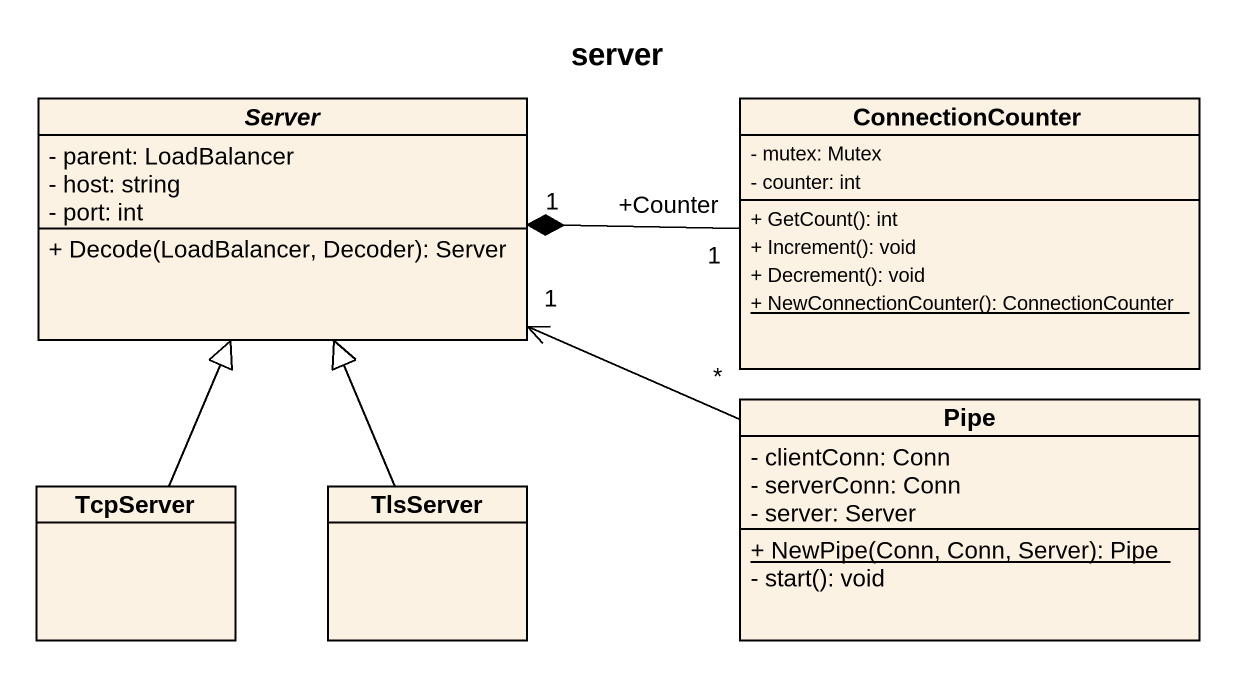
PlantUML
@startuml
title server
hide circle
hide empty members
skinparam classAttributeIconSize 0
abstract class Server {
  - parent: LoadBalancer
  - host: string
  - port: int
  + Decode(LoadBalancer, Decoder): Server
}
class ConnectionCounter {
  - mutex: Mutex
  - counter: int
  + GetCount(): int
  + Increment(): void
  + Decrement(): void
  {static} + NewConnectionCounter(): ConnectionCounter
}
class Pipe {
  - clientConn: Conn
  - serverConn: Conn
  - server: Server
  {static} + NewPipe(Conn, Conn, Server): Pipe
  - start(): void
}
class TcpServer
class TlsServer
ConnectionCounter "+Counter\n1" -left-* "1" Server
Pipe "*" -left-> "1" Server
TcpServer -up-|> Server
TlsServer -up-|> Server
@enduml
